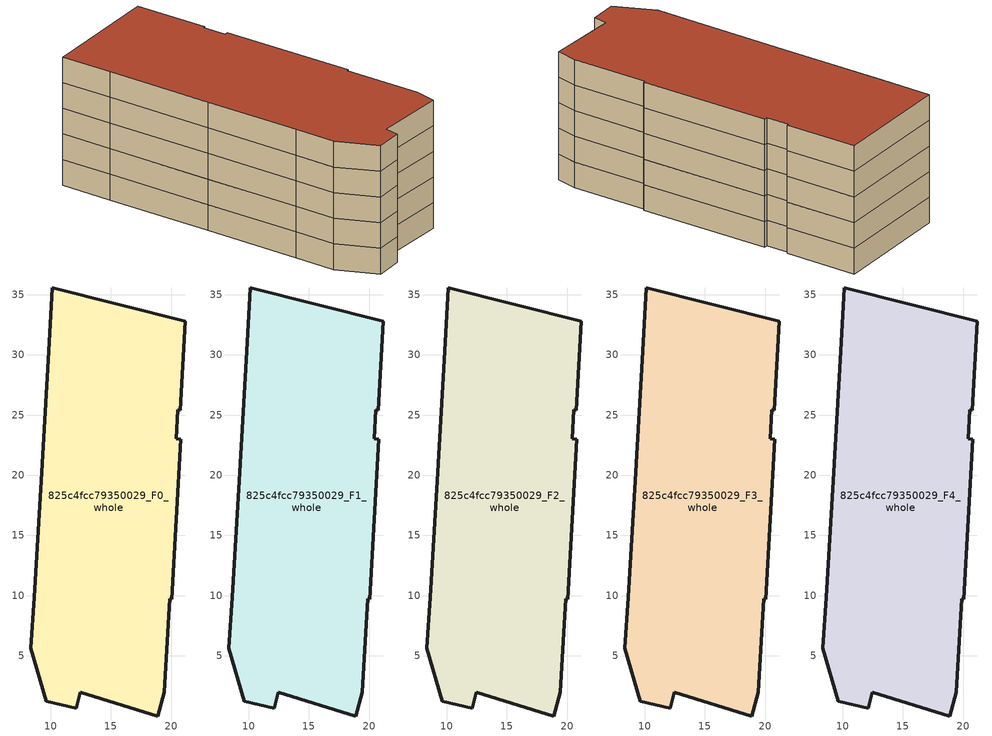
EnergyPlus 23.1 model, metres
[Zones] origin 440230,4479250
825c4fcc79350029_F0_whole
 floor ground (EU_floor_Construction): 21.17,32.79 20.76,25.4 20.56,25.43 20.44,23.05 20.79,23 20.07,9.72 19.9,9.73 19.44,1.98 18.89,0 12.47,1.98 12.13,0.64 9.64,1.21 8.36,5.64 8.62,9.87 9.21,19.54 9.83,30.31 10.13,35.56 z0
 wall outside (EU_wall_Construction): 9.64,1.21 12.13,0.64 12.47,1.98 18.89,0 19.44,1.98 19.9,9.73 20.07,9.72 20.79,23 20.44,23.05 20.56,25.43 20.76,25.4 21.17,32.79 10.13,35.56 9.83,30.31 9.21,19.54 8.62,9.87 8.36,5.64 9.64,1.21 z0:3
825c4fcc79350029_F1_whole
 floor to 825c4fcc79350029_F0_whole (EU_floor_Construction): 21.17,32.79 20.76,25.4 20.56,25.43 20.44,23.05 20.79,23 20.07,9.72 19.9,9.73 19.44,1.98 18.89,0 12.47,1.98 12.13,0.64 9.64,1.21 8.36,5.64 8.62,9.87 9.21,19.54 9.83,30.31 10.13,35.56 z3
 wall outside (EU_wall_Construction): 9.64,1.21 12.13,0.64 12.47,1.98 18.89,0 19.44,1.98 19.9,9.73 20.07,9.72 20.79,23 20.44,23.05 20.56,25.43 20.76,25.4 21.17,32.79 10.13,35.56 9.83,30.31 9.21,19.54 8.62,9.87 8.36,5.64 9.64,1.21 z3:6
825c4fcc79350029_F2_whole
 floor to 825c4fcc79350029_F1_whole (EU_floor_Construction): 21.17,32.79 20.76,25.4 20.56,25.43 20.44,23.05 20.79,23 20.07,9.72 19.9,9.73 19.44,1.98 18.89,0 12.47,1.98 12.13,0.64 9.64,1.21 8.36,5.64 8.62,9.87 9.21,19.54 9.83,30.31 10.13,35.56 z6
 wall outside (EU_wall_Construction): 9.64,1.21 12.13,0.64 12.47,1.98 18.89,0 19.44,1.98 19.9,9.73 20.07,9.72 20.79,23 20.44,23.05 20.56,25.43 20.76,25.4 21.17,32.79 10.13,35.56 9.83,30.31 9.21,19.54 8.62,9.87 8.36,5.64 9.64,1.21 z6:9
825c4fcc79350029_F3_whole
 floor to 825c4fcc79350029_F2_whole (EU_floor_Construction): 21.17,32.79 20.76,25.4 20.56,25.43 20.44,23.05 20.79,23 20.07,9.72 19.9,9.73 19.44,1.98 18.89,0 12.47,1.98 12.13,0.64 9.64,1.21 8.36,5.64 8.62,9.87 9.21,19.54 9.83,30.31 10.13,35.56 z9
 wall outside (EU_wall_Construction): 9.64,1.21 12.13,0.64 12.47,1.98 18.89,0 19.44,1.98 19.9,9.73 20.07,9.72 20.79,23 20.44,23.05 20.56,25.43 20.76,25.4 21.17,32.79 10.13,35.56 9.83,30.31 9.21,19.54 8.62,9.87 8.36,5.64 9.64,1.21 z9:12
825c4fcc79350029_F4_whole
 floor to 825c4fcc79350029_F3_whole (EU_floor_Construction): 21.17,32.79 20.76,25.4 20.56,25.43 20.44,23.05 20.79,23 20.07,9.72 19.9,9.73 19.44,1.98 18.89,0 12.47,1.98 12.13,0.64 9.64,1.21 8.36,5.64 8.62,9.87 9.21,19.54 9.83,30.31 10.13,35.56 z12
 wall outside (EU_wall_Construction): 9.64,1.21 12.13,0.64 12.47,1.98 18.89,0 19.44,1.98 19.9,9.73 20.07,9.72 20.79,23 20.44,23.05 20.56,25.43 20.76,25.4 21.17,32.79 10.13,35.56 9.83,30.31 9.21,19.54 8.62,9.87 8.36,5.64 9.64,1.21 z12:15
 roof outside (EU_roof_Construction): 18.89,0 19.44,1.98 19.9,9.73 20.07,9.72 20.79,23 20.44,23.05 20.56,25.43 20.76,25.4 21.17,32.79 10.13,35.56 9.83,30.31 9.21,19.54 8.62,9.87 8.36,5.64 9.64,1.21 12.13,0.64 12.47,1.98 z15
[Building]
EU S2 Campaign: North Axis=0; Terrain=City; Solar Distribution=FullExterior
[Site:Location]
Madrid: Latitude=40.5; Longitude=-3.5; Time Zone=1; Elevation=609
[SizingPeriod:WeatherFileDays]
AnnualSizingPeriod: Begin Month=1; Begin Day of Month=1; End Month=12; End Day of Month=31; Day of Week for Start Day=Monday; Use Weather File Daylight Saving Period=No; Use Weather File Rain and Snow Indicators=No
[MATERIAL]
EU_InternalMass_Material: Roughness=MediumRough; Thickness=0.1; Conductivity=1; Density=1800; Specific Heat=900; Thermal Absorptance=0.9; Solar Absorptance=0.7; Visible Absorptance=0.7
[MATERIAL:NOMASS] Roughness=MediumRough; Thermal Absorptance=0.9; Solar Absorptance=0.7; Visible Absorptance=0.7
Name | Thermal Resistance
EU_wall_NoMass | 1.60022
EU_roof_NoMass | 1.57597
EU_floor_NoMass | 0.470652
[CONSTRUCTION]
EU_wall_Construction: EU_wall_NoMass
EU_roof_Construction: EU_roof_NoMass
EU_floor_Construction: EU_floor_NoMass
EU_InternalMass_Construction: EU_InternalMass_Material
[ZONE] Type=1; Multiplier=1; Ceiling Height=autocalculate; Volume=1114.15; Floor Area=autocalculate; Part of Total Floor Area=Yes
825c4fcc79350029_F0_whole; 825c4fcc79350029_F1_whole; 825c4fcc79350029_F2_whole; 825c4fcc79350029_F3_whole; 825c4fcc79350029_F4_whole
[INTERNALMASS] Construction=EU_InternalMass_Construction; Surface Area=371.383
Name | Zone or ZoneList
825c4fcc79350029_F0_whole_EU_InternalMass | 825c4fcc79350029_F0_whole
825c4fcc79350029_F1_whole_EU_InternalMass | 825c4fcc79350029_F1_whole
825c4fcc79350029_F2_whole_EU_InternalMass | 825c4fcc79350029_F2_whole
825c4fcc79350029_F3_whole_EU_InternalMass | 825c4fcc79350029_F3_whole
825c4fcc79350029_F4_whole_EU_InternalMass | 825c4fcc79350029_F4_whole
[OTHEREQUIPMENT] Fuel Type=Electricity; Design Level Calculation Method=Watts/Area; Power per Zone Floor Area=1; Fraction Latent=0; Fraction Radiant=0; Fraction Lost=0; Carbon Dioxide Generation Rate=0; EndUse Subcategory=EU_Step8_InternalGains
Name | Zone or ZoneList or Space or SpaceList | Schedule
EU_Step8_InternalGain_825c4fcc79350029_F0_whole_f000 | 825c4fcc79350029_F0_whole | EU_Step8_GainSchedule_825c4fcc79350029_F0_whole_f000
EU_Step8_InternalGain_825c4fcc79350029_F1_whole_f000 | 825c4fcc79350029_F1_whole | EU_Step8_GainSchedule_825c4fcc79350029_F1_whole_f000
EU_Step8_InternalGain_825c4fcc79350029_F2_whole_f000 | 825c4fcc79350029_F2_whole | EU_Step8_GainSchedule_825c4fcc79350029_F2_whole_f000
EU_Step8_InternalGain_825c4fcc79350029_F3_whole_f000 | 825c4fcc79350029_F3_whole | EU_Step8_GainSchedule_825c4fcc79350029_F3_whole_f000
EU_Step8_InternalGain_825c4fcc79350029_F4_whole_f000 | 825c4fcc79350029_F4_whole | EU_Step8_GainSchedule_825c4fcc79350029_F4_whole_f000
[ZONEVENTILATION:DESIGNFLOWRATE] Schedule=EU_AlwaysOn; Design Flow Rate Calculation Method=AirChanges/Hour; Air Changes per Hour=0.480704; Ventilation Type=Natural; Fan Pressure Rise=0; Fan Total Efficiency=1; Constant Term Coefficient=1; Temperature Term Coefficient=0; Velocity Term Coefficient=0; Velocity Squared Term Coefficient=0; Minimum Indoor Temperature=-100; Maximum Indoor Temperature=100; Delta Temperature=-100; Minimum Outdoor Temperature=-100; Maximum Outdoor Temperature=100; Maximum Wind Speed=40
Name | Zone or ZoneList or Space or SpaceList
EU_ConstantAir_825c4fcc79350029_F0_whole | 825c4fcc79350029_F0_whole
EU_ConstantAir_825c4fcc79350029_F1_whole | 825c4fcc79350029_F1_whole
EU_ConstantAir_825c4fcc79350029_F2_whole | 825c4fcc79350029_F2_whole
EU_ConstantAir_825c4fcc79350029_F3_whole | 825c4fcc79350029_F3_whole
EU_ConstantAir_825c4fcc79350029_F4_whole | 825c4fcc79350029_F4_whole
[HVACTEMPLATE:THERMOSTAT] Constant Heating Setpoint=20; Constant Cooling Setpoint=50
EU_HeatOnly_825c4fcc79350029_F0_whole; EU_HeatOnly_825c4fcc79350029_F1_whole; EU_HeatOnly_825c4fcc79350029_F2_whole; EU_HeatOnly_825c4fcc79350029_F3_whole; EU_HeatOnly_825c4fcc79350029_F4_whole
[HVACTEMPLATE:ZONE:IDEALLOADSAIRSYSTEM] System Availability Schedule=EU_AlwaysOn; Maximum Heating Supply Air Temperature=50; Minimum Cooling Supply Air Temperature=13; Maximum Heating Supply Air Humidity Ratio=0.0156; Minimum Cooling Supply Air Humidity Ratio=0.0077; Heating Limit=NoLimit; Cooling Limit=NoLimit; Heating Availability Schedule=EU_AlwaysOn; Cooling Availability Schedule=EU_CoolingOff; Dehumidification Control Type=ConstantSensibleHeatRatio; Cooling Sensible Heat Ratio=0.7; Dehumidification Setpoint=60; Humidification Control Type=None; Humidification Setpoint=30; Outdoor Air Method=None; Outdoor Air Flow Rate per Person=0.00944; Outdoor Air Flow Rate per Zone Floor Area=0; Outdoor Air Flow Rate per Zone=0; Demand Controlled Ventilation Type=None; Outdoor Air Economizer Type=NoEconomizer; Heat Recovery Type=None; Sensible Heat Recovery Effectiveness=0.7; Latent Heat Recovery Effectiveness=0.65
Name | Template Thermostat
825c4fcc79350029_F0_whole | EU_HeatOnly_825c4fcc79350029_F0_whole
825c4fcc79350029_F1_whole | EU_HeatOnly_825c4fcc79350029_F1_whole
825c4fcc79350029_F2_whole | EU_HeatOnly_825c4fcc79350029_F2_whole
825c4fcc79350029_F3_whole | EU_HeatOnly_825c4fcc79350029_F3_whole
825c4fcc79350029_F4_whole | EU_HeatOnly_825c4fcc79350029_F4_whole
[SIZING:ZONE] Zone Cooling Design Supply Air Temperature Input Method=SupplyAirTemperature; Zone Cooling Design Supply Air Temperature=13; Zone Heating Design Supply Air Temperature Input Method=SupplyAirTemperature; Zone Heating Design Supply Air Temperature=50; Zone Cooling Design Supply Air Humidity Ratio=0.008; Zone Heating Design Supply Air Humidity Ratio=0.008; Cooling Design Air Flow Method=DesignDay; Cooling Design Air Flow Rate=0; Cooling Minimum Air Flow per Zone Floor Area=0.000762; Cooling Minimum Air Flow=0; Cooling Minimum Air Flow Fraction=0.2; Heating Design Air Flow Method=DesignDay; Heating Design Air Flow Rate=0; Heating Maximum Air Flow per Zone Floor Area=0.002032; Heating Maximum Air Flow=0.141576; Heating Maximum Air Flow Fraction=0.3; Account for Dedicated Outdoor Air System=No; Dedicated Outdoor Air System Control Strategy=NeutralSupplyAir; Dedicated Outdoor Air Low Setpoint Temperature for Design=autosize; Dedicated Outdoor Air High Setpoint Temperature for Design=autosize; Zone Load Sizing Method=Sensible Load Only No Latent Load; Zone Latent Cooling Design Supply Air Humidity Ratio Input Method=HumidityRatioDifference; Zone Cooling Design Supply Air Humidity Ratio Difference=0.005; Zone Latent Heating Design Supply Air Humidity Ratio Input Method=HumidityRatioDifference; Zone Humidification Design Supply Air Humidity Ratio Difference=0.005
825c4fcc79350029_F0_whole; 825c4fcc79350029_F1_whole; 825c4fcc79350029_F2_whole; 825c4fcc79350029_F3_whole; 825c4fcc79350029_F4_whole
[SCHEDULE:CONSTANT]
Name | Hourly Value
EU_AlwaysOn | 1
EU_CoolingOff | 0
[SCHEDULE:FILE] Column Number=1; Rows to Skip at Top=0; Number of Hours of Data=8760; Column Separator=Comma; Interpolate to Timestep=No; Minutes per Item=60; Adjust Schedule for Daylight Savings=Yes
Name | File
EU_Step8_GainSchedule_825c4fcc79350029_F0_whole_f000 | C:\Users\o_iseri\Desktop\OpenUBEM\openubem\outputs\eu_evidence\EU-11\ES-MAD-BERRUGUETE\idfs\825c4fcc79350029\825c4fcc79350029_F0_whole_f000_gain.csv
EU_Step8_GainSchedule_825c4fcc79350029_F1_whole_f000 | C:\Users\o_iseri\Desktop\OpenUBEM\openubem\outputs\eu_evidence\EU-11\ES-MAD-BERRUGUETE\idfs\825c4fcc79350029\825c4fcc79350029_F1_whole_f000_gain.csv
EU_Step8_GainSchedule_825c4fcc79350029_F2_whole_f000 | C:\Users\o_iseri\Desktop\OpenUBEM\openubem\outputs\eu_evidence\EU-11\ES-MAD-BERRUGUETE\idfs\825c4fcc79350029\825c4fcc79350029_F2_whole_f000_gain.csv
EU_Step8_GainSchedule_825c4fcc79350029_F3_whole_f000 | C:\Users\o_iseri\Desktop\OpenUBEM\openubem\outputs\eu_evidence\EU-11\ES-MAD-BERRUGUETE\idfs\825c4fcc79350029\825c4fcc79350029_F3_whole_f000_gain.csv
EU_Step8_GainSchedule_825c4fcc79350029_F4_whole_f000 | C:\Users\o_iseri\Desktop\OpenUBEM\openubem\outputs\eu_evidence\EU-11\ES-MAD-BERRUGUETE\idfs\825c4fcc79350029\825c4fcc79350029_F4_whole_f000_gain.csv
